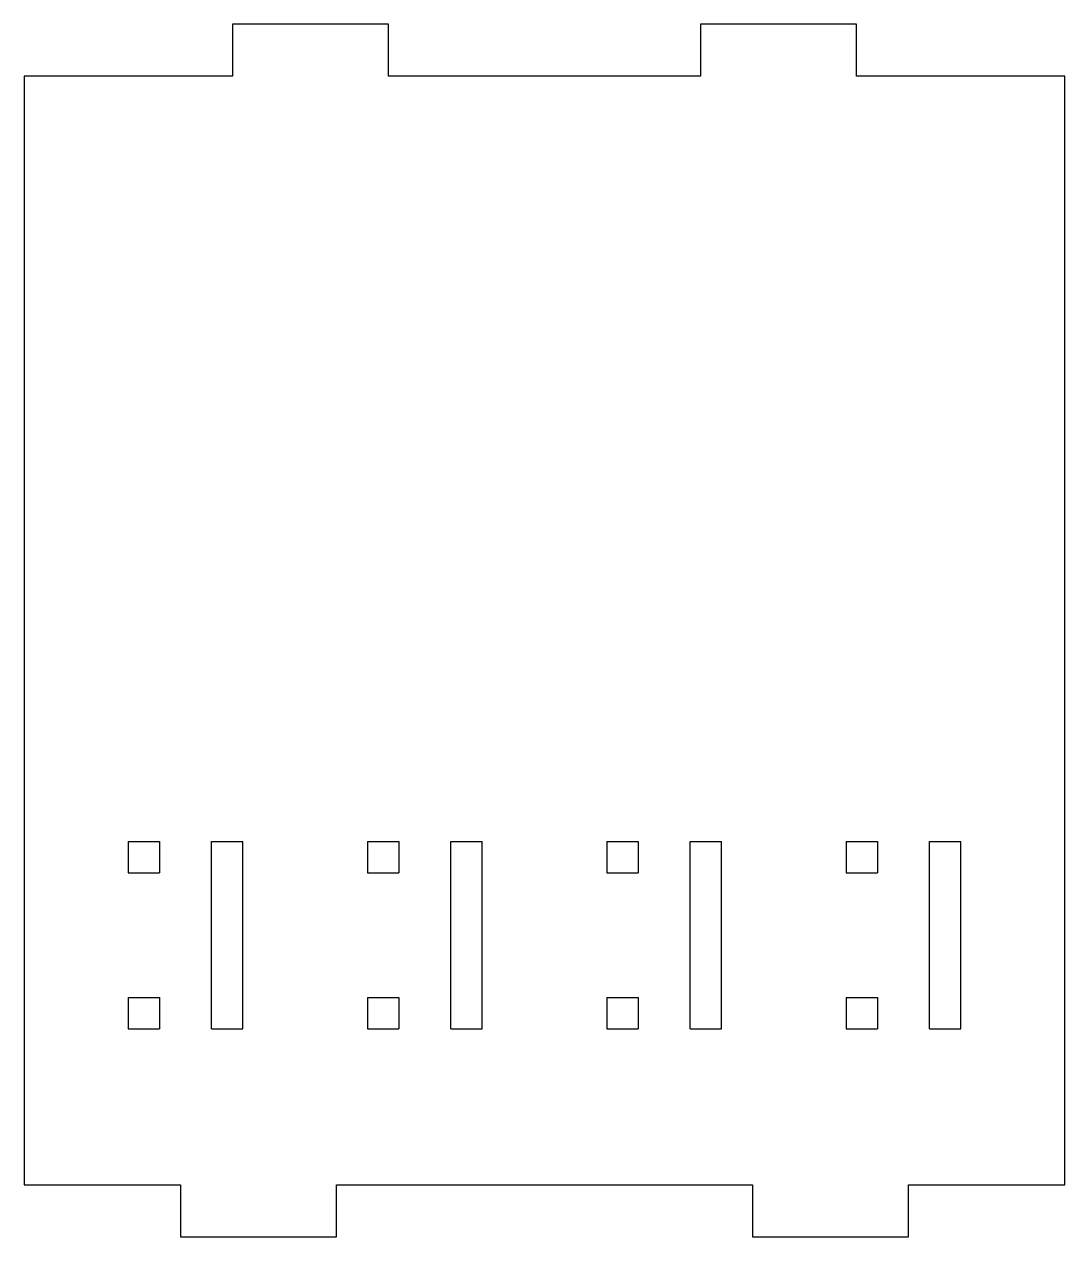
# Model space of a CAD drawing. Extents: x -50 to 50, y -58 to 58.
import ezdxf

# ---------------------------------------------------------------- set-up
doc = ezdxf.new("R2010")
doc.units = 0
doc.header["$MEASUREMENT"] = 0
doc.layers.add('VISIBLE', color=7, linetype='CONTINUOUS')

msp = doc.modelspace()

# ---------------------------------------------------------------- linework, layer by layer
at = {"layer": 'VISIBLE'}
for p, q in [((-15, 58.3), (-30, 58.3)), ((-30, 58.3), (-30, 53.3)), ((-15, 53.3), (-15, 58.3)), ((30, 58.3), (15, 58.3)), ((15, 58.3), (15, 53.3)), ((30, 53.3), (30, 58.3)), ((-30, 53.3), (-50, 53.3)), ((-50, 53.3), (-50, -53.3)), ((15, 53.3), (-15, 53.3)), ((50, 53.3), (30, 53.3)), ((50, -53.3), (50, 53.3)), ((-40, -20.3), (-40, -23.3)), ((-40, -20.3), (-37, -20.3)), ((-37, -20.3), (-37, -23.3)), ((-32, -20.3), (-29, -20.3)), ((-32, -38.3), (-32, -20.3)), ((-29, -38.3), (-29, -20.3)), ((-17, -20.3), (-17, -23.3)), ((-17, -20.3), (-14, -20.3)), ((-14, -20.3), (-14, -23.3)), ((-9, -38.3), (-9, -20.3)), ((-9, -20.3), (-6, -20.3)), ((-6, -38.3), (-6, -20.3)), ((6, -20.3), (6, -23.3)), ((6, -20.3), (9, -20.3)), ((9, -20.3), (9, -23.3)), ((14, -38.3), (14, -20.3)), ((14, -20.3), (17, -20.3)), ((17, -38.3), (17, -20.3)), ((29, -20.3), (29, -23.3)), ((29, -20.3), (32, -20.3)), ((32, -20.3), (32, -23.3)), ((37, -38.3), (37, -20.3)), ((37, -20.3), (40, -20.3)), ((40, -38.3), (40, -20.3)), ((-40, -23.3), (-37, -23.3)), ((-17, -23.3), (-14, -23.3)), ((6, -23.3), (9, -23.3)), ((29, -23.3), (32, -23.3)), ((-40, -35.3), (-37, -35.3)), ((-40, -35.3), (-40, -38.3)), ((-37, -35.3), (-37, -38.3)), ((-17, -35.3), (-17, -38.3)), ((-17, -35.3), (-14, -35.3)), ((-14, -35.3), (-14, -38.3)), ((6, -35.3), (6, -38.3)), ((6, -35.3), (9, -35.3)), ((9, -35.3), (9, -38.3)), ((29, -35.3), (29, -38.3)), ((29, -35.3), (32, -35.3)), ((32, -35.3), (32, -38.3)), ((-40, -38.3), (-37, -38.3)), ((-32, -38.3), (-29, -38.3)), ((-17, -38.3), (-14, -38.3)), ((-9, -38.3), (-6, -38.3)), ((6, -38.3), (9, -38.3)), ((14, -38.3), (17, -38.3)), ((29, -38.3), (32, -38.3)), ((37, -38.3), (40, -38.3)), ((-50, -53.3), (-35, -53.3)), ((-35, -53.3), (-35, -58.3)), ((-20, -58.3), (-20, -53.3)), ((-20, -53.3), (20, -53.3)), ((20, -53.3), (20, -58.3)), ((35, -58.3), (35, -53.3)), ((35, -53.3), (50, -53.3)), ((-35, -58.3), (-20, -58.3)), ((20, -58.3), (35, -58.3))]:
    msp.add_line(p, q, dxfattribs=at)

doc.saveas('drawing.dxf')
